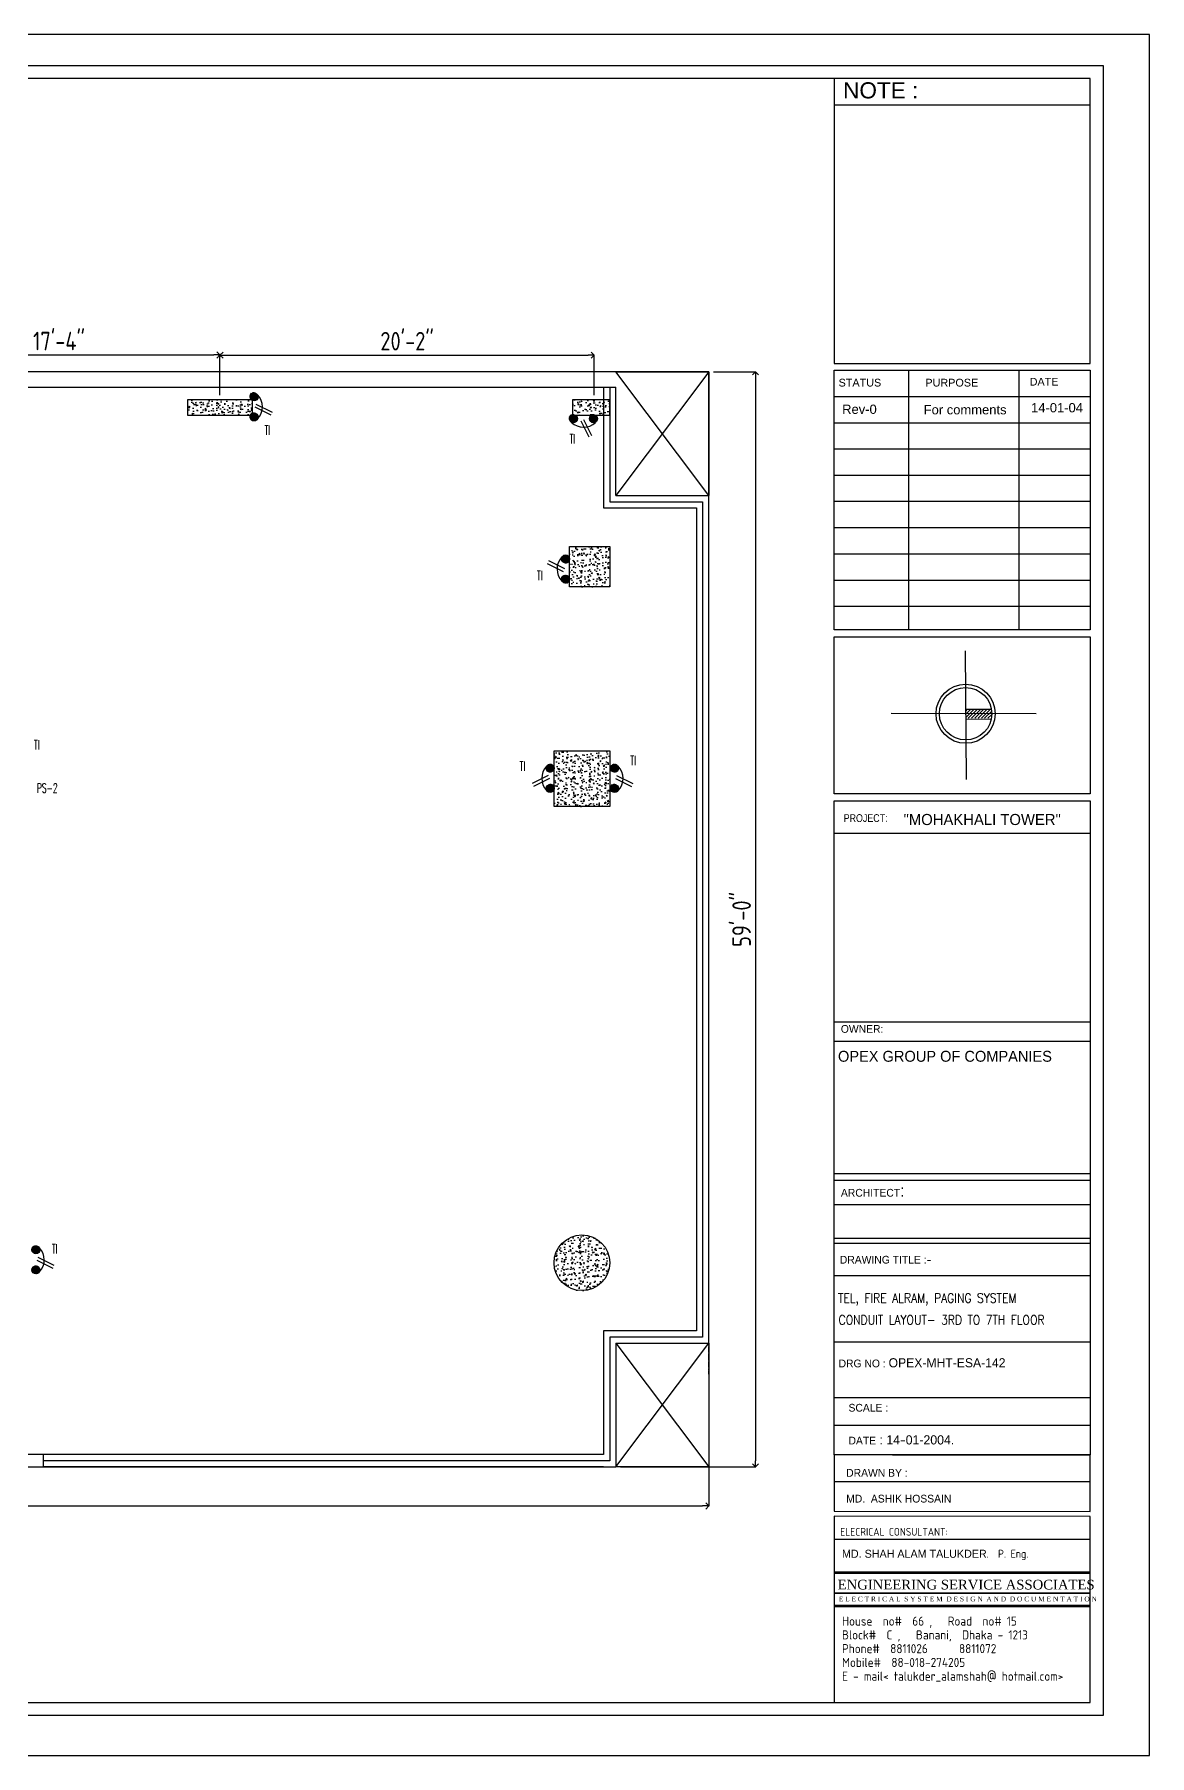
# Model space of a CAD drawing. Header units: inches. Extents: x -125 to 1485, y -187 to 926.
# Drawn here: x 764 to 1485, y -187 to 926 of the extents above; entities that cross this region are included whole.
import ezdxf

# ---------------------------------------------------------------- set-up
doc = ezdxf.new("R2010")
doc.units = ezdxf.units.IN
doc.header["$MEASUREMENT"] = 0
doc.linetypes.add('ACAD_ISO04W100', pattern=[30, 24, -3, 0, -3])
doc.linetypes.add('HIDDEN', pattern=[0.375, 0.25, -0.125])
for name, color, linetype in [('COL', 1, 'Continuous'), ('ELEVATION', 7, 'Continuous'), ('ETEXT', 154, 'Continuous'), ('FIX', 172, 'Continuous'), ('GLASS', 176, 'Continuous'), ('HATCH 1', 11, 'Continuous'), ('REF', 3, 'Continuous'), ('SITE BSMNT', 5, 'ACAD_ISO04W100'), ('SITE GR', 5, 'Continuous'), ('SITEDIM', 4, 'Continuous'), ('SYML', 5, 'Continuous'), ('T-FIX-1', 4, 'Continuous'), ('TITLE', 172, 'Continuous'), ('WIN', 4, 'Continuous')]:
    doc.layers.add(name, color=color, linetype=linetype)
doc.styles.add('12IN', font='isocpeur.ttf', dxfattribs={"width": 0.8, "height": 12})
doc.styles.add('24IN', font='isocp.shx', dxfattribs={"height": 24})
doc.styles.add('COMIC SANS', font='comic.ttf')
doc.styles.add('ROMAND', font='romand.shx', dxfattribs={"width": 0.6})
doc.styles.add('SX', font='simplex.shx')
doc.styles.add('TITEL', font='times.ttf', dxfattribs={"height": 0.5})
doc.dimstyles.new('12IN', dxfattribs={"dimtxt": 0.18, "dimasz": 4, "dimexe": 0.18, "dimexo": 3, "dimgap": 3, "dimtad": 1, "dimdec": 0, "dimzin": 3, "dimdsep": 46, "dimlunit": 4, "dimtxsty": '12IN', "dimblk": 'OPEN90', "dimcen": 0.09, "dimclrd": 172, "dimclre": 172, "dimclrt": 176, "dimadec": 0, "dimazin": 0, "dimtfac": 1, "dimtdec": 0, "dimtofl": 0, "dimtmove": 0, "dimatfit": 3, "dimfxl": 1, "dimtolj": 1, "dimtzin": 0, "dimarcsym": 0})
pattern_1 = [(50, (0, 0), (7.172602, -0.62752), [0.75, -8.25]), (355, (0, 0), (-1.387513, 7.52192), [0.6, -6.6]), (100.4514, (0.598, -0.052), (5.785094, 6.894395), [0.6374, -7.01142]), (46.1842, (0, 2), (10.67241, -1.65519), [1.125, -12.375]), (96.6356, (0.889, 1.862), (9.34663, 9.74118), [0.9561, -10.51713]), (351.1842, (0, 2), (9.34662, 9.74119), [0.9, -9.9]), (21, (1, 1.5), (5.96907, -4.02619), [0.75, -8.25]), (326, (1, 1.5), (2.433153, 7.2515), [0.6, -6.6]), (71.4514, (1.4974, 1.1645), (8.402226, 3.225305), [0.6374, -7.01142]), (37.5, (0, 0), (0.1215986, 3.3289385), [0, -6.52, 0, -6.7, 0, -6.625]), (7.5, (0, 0), (2.630695, 3.944117), [0, -3.82, 0, -6.37, 0, -2.525]), (327.5, (-2.23, 0), (5.3382244, -0.2255487), [0, -2.5, 0, -7.8, 0, -10.35]), (317.5, (-3.23, 0), (5.831862, 1.00105), [0, -3.25, 0, -5.18, 0, -7.35])]
pattern_2 = [(50, (0, 0), (7.172602, -0.627521), [0.75, -8.25]), (355, (0, 0), (-1.387513, 7.52192), [0.6, -6.6]), (100.4514, (0.598, -0.052), (5.785094, 6.894395), [0.6374, -7.01142]), (46.1842, (0, 2), (10.67241, -1.65519), [1.125, -12.375]), (96.6356, (0.889, 1.862), (9.34663, 9.74118), [0.9561, -10.51713]), (351.1842, (0, 2), (9.34662, 9.74119), [0.9, -9.9]), (21, (1, 1.5), (5.96907, -4.02619), [0.75, -8.25]), (326, (1, 1.5), (2.433153, 7.2515), [0.6, -6.6]), (71.4514, (1.4974, 1.1645), (8.402226, 3.225305), [0.6374, -7.01142]), (37.5, (0, 0), (0.1215986, 3.3289385), [0, -6.52, 0, -6.7, 0, -6.625]), (7.5, (0, 0), (2.630695, 3.944117), [0, -3.82, 0, -6.37, 0, -2.525]), (327.5, (-2.23, 0), (5.3382244, -0.2255487), [0, -2.5, 0, -7.8, 0, -10.35]), (317.5, (-3.23, 0), (5.831862, 1.00105), [0, -3.25, 0, -5.18, 0, -7.35])]

# ---------------------------------------------------------------- blocks, each defined once
blk = doc.blocks.new('_Open90')
at = {"color": 0, "linetype": 'ByBlock', "lineweight": -2}
for p, q in [((0, 0), (-1, 0)), ((-0.5, 0.5), (0, 0)), ((0, 0), (-0.5, -0.5))]:
    blk.add_line(p, q, dxfattribs=at)
blk = doc.blocks.new('*D6')
at = {"layer": 'Defpoints', "color": 0}
for p in [(1200, 708), (1140, 0), (1230.2, 0)]:
    blk.add_point(p, dxfattribs=at)
at = {"layer": 'SITEDIM', "color": 172, "lineweight": -2}
for p, q in [((1203, 708), (1230.4, 708)), ((1230.2, 704), (1230.2, 4)), ((1143, 0), (1230.4, 0))]:
    blk.add_line(p, q, dxfattribs=at)
at = {"layer": 'SITEDIM', "color": 172, "lineweight": -2, "xscale": 4, "yscale": 4, "zscale": 4}
for p, rotation in [((1230.2, 708), 90), ((1230.2, 0), 270)]:
    blk.add_blockref('_Open90', p, dxfattribs=dict(at, rotation=rotation))
at = {"layer": 'SITEDIM', "color": 176, "insert": (1221.2, 354), "char_height": 12, "attachment_point": 5, "rotation": 90, "style": '12IN'}
blk.add_mtext('\\A1;59\'-0"', dxfattribs=at)
blk = doc.blocks.new('*D7')
at = {"layer": 'Defpoints', "color": 0}
for p in [(0, 60), (1200, 60), (1200, -25.2)]:
    blk.add_point(p, dxfattribs=at)
at = {"layer": 'SITEDIM', "color": 172, "lineweight": -2}
for p, q in [((0, 57), (0, -25.4)), ((1200, 57), (1200, -25.4)), ((4, -25.2), (1196, -25.2))]:
    blk.add_line(p, q, dxfattribs=at)
at = {"layer": 'SITEDIM', "color": 172, "lineweight": -2, "xscale": 4, "yscale": 4, "zscale": 4, "rotation": 180}
blk.add_blockref('_Open90', (0, -25.2), dxfattribs=at)
at = {"layer": 'SITEDIM', "color": 172, "lineweight": -2, "xscale": 4, "yscale": 4, "zscale": 4}
blk.add_blockref('_Open90', (1200, -25.2), dxfattribs=at)
at = {"layer": 'SITEDIM', "color": 176, "insert": (600, -16.2), "char_height": 12, "attachment_point": 5, "style": '12IN'}
blk.add_mtext('\\A1;100\'-0"', dxfattribs=at)
blk = doc.blocks.new('*D11')
at = {"layer": 'Defpoints', "color": 0}
for p in [(884, 718.9), (676, 690), (884, 690)]:
    blk.add_point(p, dxfattribs=at)
at = {"layer": 'FIX', "color": 172, "lineweight": -2}
for p, q in [((676, 693), (676, 719)), ((680, 718.9), (880, 718.9)), ((884, 693), (884, 719))]:
    blk.add_line(p, q, dxfattribs=at)
at = {"layer": 'FIX', "color": 172, "lineweight": -2, "xscale": 4, "yscale": 4, "zscale": 4, "rotation": 180}
blk.add_blockref('_Open90', (676, 718.9), dxfattribs=at)
at = {"layer": 'FIX', "color": 172, "lineweight": -2, "xscale": 4, "yscale": 4, "zscale": 4}
blk.add_blockref('_Open90', (884, 718.9), dxfattribs=at)
at = {"layer": 'FIX', "color": 176, "insert": (780, 727.9), "char_height": 12, "attachment_point": 5, "style": '12IN'}
blk.add_mtext('\\A1;17\'-4"', dxfattribs=at)
blk = doc.blocks.new('*D12')
at = {"layer": 'Defpoints', "color": 0}
for p in [(1126, 718.8), (884, 690), (1126, 690)]:
    blk.add_point(p, dxfattribs=at)
at = {"layer": 'FIX', "color": 172, "lineweight": -2}
for p, q in [((884, 693), (884, 718.9)), ((888, 718.8), (1122, 718.8)), ((1126, 693), (1126, 718.9))]:
    blk.add_line(p, q, dxfattribs=at)
at = {"layer": 'FIX', "color": 172, "lineweight": -2, "xscale": 4, "yscale": 4, "zscale": 4, "rotation": 180}
blk.add_blockref('_Open90', (884, 718.8), dxfattribs=at)
at = {"layer": 'FIX', "color": 172, "lineweight": -2, "xscale": 4, "yscale": 4, "zscale": 4}
blk.add_blockref('_Open90', (1126, 718.8), dxfattribs=at)
at = {"layer": 'FIX', "color": 176, "insert": (1005, 727.8), "char_height": 12, "attachment_point": 5, "style": '12IN'}
blk.add_mtext('\\A1;20\'-2"', dxfattribs=at)
blk = doc.blocks.new('B')
at = {"layer": 'TITLE', "ltscale": 0.5}
h = blk.add_hatch(dxfattribs=at)
h.set_pattern_fill('ANSI31', color=1, scale=9.326736, angle=89.95046, style=0)
h.set_pattern_definition([(134.95045824, (-30906.0852, 267358.9978), (-0.825087312, -0.823661693), [])])
h.paths.add_polyline_path([(1034.56, 1237.82, 0.043955), (1036.85, 1237.61), (1036.87, 1250.77), (1034.57, 1250.77)])
h.paths.add_polyline_path([(1039.17, 1250.77), (1036.87, 1250.77), (1036.85, 1237.61, 0.043955), (1039.16, 1237.81)])
at = {"layer": 'TITLE', "color": 1, "ltscale": 0.5}
for p, q in [((1036.83, 1215.38), (1036.89, 1288.17)), ((1068.51, 1251.08), (1003.8, 1250.53)), ((1034.31, 1250.81), (1034.07, 1237.86)), ((1039.17, 1250.77), (1039.16, 1237.81))]:
    blk.add_line(p, q, dxfattribs=at)
blk.add_circle((1036.86, 1250.78), 14.88, dxfattribs=at)
at = {"layer": 'TITLE', "color": 6, "ltscale": 0.5}
blk.add_circle((1036.86, 1250.78), 13.16, dxfattribs=at)

msp = doc.modelspace()

# ---------------------------------------------------------------- hatches: boundary and pattern name
at = {"layer": 'HATCH 1'}
h = msp.add_hatch(dxfattribs=at)
h.set_pattern_fill('AR-CONC', color=0, style=0)
h.set_pattern_definition(pattern_2)
h.paths.add_polyline_path([(863, 680), (905, 680), (905, 690), (863, 690)])
h = msp.add_hatch(dxfattribs=at)
h.set_pattern_fill('AR-CONC', color=0, style=0)
h.set_pattern_definition(pattern_2)
h.paths.add_polyline_path([(1112, 680), (1136, 680), (1136, 690), (1112, 690)])
h = msp.add_hatch(dxfattribs=at)
h.set_pattern_fill('AR-CONC', color=0, style=0)
h.set_pattern_definition(pattern_1)
h.paths.add_polyline_path([(1110, 595), (1136, 595), (1136, 569), (1110, 569)])
h = msp.add_hatch(dxfattribs=at)
h.set_pattern_fill('AR-CONC', color=0, style=0)
h.set_pattern_definition(pattern_2)
h.paths.add_polyline_path([(1136, 463), (1100, 463), (1100, 427), (1136, 427)])
h = msp.add_hatch(dxfattribs=at)
h.set_pattern_fill('AR-CONC', color=0, style=0)
h.set_pattern_definition(pattern_1)
edge = h.paths.add_edge_path()
edge.add_arc((1118, 132), 18, 0, 360)
at = {"layer": 'SYML'}
h = msp.add_hatch(dxfattribs=at)
h.set_pattern_fill('ANSI31', color=0, scale=1.434375, style=0)
h.set_pattern_definition([(45, (3215.24924, 263.1578), (-0.126782036, 0.126782036), [])])
h.paths.add_polyline_path([(903.3, 692, 1), (908.5, 692, 1)])
h.paths.add_polyline_path([(908.5, 678.9, 1), (903.3, 678.9, 1)])
h = msp.add_hatch(dxfattribs=at)
h.set_pattern_fill('ANSI31', color=0, scale=1.434375, angle=90, style=0)
h.set_pattern_definition([(225, (1541.12888, -1631.50914), (-0.126782036, 0.126782036), [])])
h.paths.add_polyline_path([(1112.3, 680.4, -1), (1112.3, 675.2, -1)])
h.paths.add_polyline_path([(1125.4, 675.2, -1), (1125.4, 680.4, -1)])
h = msp.add_hatch(dxfattribs=at)
h.set_pattern_fill('ANSI31', color=0, scale=1.434375, angle=-180, style=0)
h.set_pattern_definition([(225, (-1201.83248, 1002.66713), (0.126782036, -0.126782036), [])])
h.paths.add_polyline_path([(1110.1, 573.9, 1), (1104.9, 573.9, 1)])
h.paths.add_polyline_path([(1104.9, 586.9, 1), (1110.1, 586.9, 1)])
h = msp.add_hatch(dxfattribs=at)
h.set_pattern_fill('ANSI31', color=0, scale=1.434375, style=0)
h.set_pattern_definition([(135, (-1211.74183, 23.03518), (0.126782036, 0.126782036), [])])
h.paths.add_polyline_path([(1100.2, 451.8, -1), (1095, 451.8, -1)])
h.paths.add_polyline_path([(1095, 438.8, -1), (1100.2, 438.8, -1)])
h = msp.add_hatch(dxfattribs=at)
h.set_pattern_fill('ANSI31', color=0, scale=1.434375, style=0)
h.set_pattern_definition([(45, (3448.33054, 23.03518), (-0.126782036, 0.126782036), [])])
h.paths.add_polyline_path([(1136.4, 451.8, 1), (1141.6, 451.8, 1)])
h.paths.add_polyline_path([(1141.6, 438.8, 1), (1136.4, 438.8, 1)])
h = msp.add_hatch(dxfattribs=at)
h.set_pattern_fill('ANSI31', color=0, scale=1.434375, style=0)
h.set_pattern_definition([(45, (3074.26706, -288.2633), (-0.126782036, 0.126782036), [])])
h.paths.add_polyline_path([(762.4, 140.5, 1), (767.5, 140.5, 1)])
h.paths.add_polyline_path([(767.5, 127.5, 1), (762.4, 127.5, 1)])

# ---------------------------------------------------------------- linework, layer by layer
at = {"layer": 'COL', "color": 0}
for points in [[(863, 680), (905, 680), (905, 690), (863, 690)], [(1112, 680), (1136, 680), (1136, 690), (1112, 690)], [(1110, 595), (1136, 595), (1136, 569), (1110, 569)], [(1100, 463), (1136, 463), (1136, 427), (1100, 427)]]:
    msp.add_lwpolyline(points, close=True, dxfattribs=at)
msp.add_circle((1118, 132), 18, dxfattribs=at)
at = {"layer": 'Defpoints', "color": 0, "ltscale": 0.5}
msp.add_lwpolyline([(-124.8, -186.6), (1484.9, -186.6), (1484.9, 926.1), (-124.8, 926.1)], close=True, dxfattribs=at)
at = {"layer": 'ELEVATION', "color": 0, "linetype": 'Continuous', "ltscale": 0.5}
msp.add_lwpolyline([(1446.5, 536.7), (1446.5, 435.2), (1281, 435.2), (1281, 536.7), (1446.5, 536.7)], dxfattribs=at)
at = {"layer": 'GLASS', "color": 0}
for points in [[(1136, 698), (1136, 624), (1196, 624), (1196, 84), (1136, 84)], [(1136, 84), (1136, 4), (855, 4)]]:
    msp.add_lwpolyline(points, dxfattribs=at)
at = {"layer": 'REF', "color": 0}
for p in [(1140, 708), (1200, 708)]:
    msp.add_line(p, (0, 708), dxfattribs=at)
msp.add_lwpolyline([(1140, 708), (740, 708), (740, 698), (1140, 698)], dxfattribs=at)
msp.add_lwpolyline([(680, 0), (770, 0), (770, 8), (680, 8)], close=True, dxfattribs=at)
at = {"layer": 'SITE BSMNT', "color": 0, "ltscale": 0.025}
for p, q in [((1200, 708), (0, 708)), ((1200, 60), (1200, 708))]:
    msp.add_line(p, q, dxfattribs=at)
at = {"layer": 'SITE GR', "color": 0, "ltscale": 0.025}
for p, q in [((1200, 310), (1200, 708)), ((188, 0), (1140, 0))]:
    msp.add_line(p, q, dxfattribs=at)
at = {"layer": 'SYML', "color": 0}
for p, q in [((906.6, 685.3), (916.9, 680.1)), ((907.3, 687.1), (917.7, 681.9)), ((1117.2, 676.4), (1122.4, 666)), ((1119, 677.2), (1124.2, 666.8)), ((1106.1, 578.7), (1095.7, 583.9)), ((1106.9, 580.6), (1096.5, 585.8)), ((1096.2, 447), (1085.8, 441.8)), ((1097, 445.1), (1086.6, 439.9)), ((1139.6, 445.1), (1150, 439.9)), ((1140.4, 447), (1150.8, 441.8)), ((765.6, 133.8), (776, 128.6)), ((766.4, 135.7), (776.7, 130.5))]:
    msp.add_line(p, q, dxfattribs=at)
for centre in [(906.1, 691.8), (906.1, 678.8), (1112.5, 677.7), (1125.5, 677.7), (1107.4, 587.1), (1107.4, 574), (1097.4, 451.7), (1139.1, 451.7), (1097.4, 438.6), (1139.1, 438.6), (765.1, 140.4), (765.1, 127.4)]:
    msp.add_circle(centre, 2.59, dxfattribs=at)
for centre, start, end in [((900.2, 685.3), 316.3822, 44.0201), ((1119, 683.5), 225.9799, 313.6178), ((1113.2, 580.5), 136.3822, 224.0201), ((1103.3, 445.2), 135.9799, 223.6178), ((1133.3, 445.2), 316.3822, 44.0201), ((759.2, 133.9), 316.3822, 44.0201)]:
    msp.add_arc(centre, 11.3, start, end, dxfattribs=at)
at = {"layer": 'TITLE', "color": 0, "linetype": 'ByBlock'}
for p, q in [((1446.5, 897.6), (-77.6, 897.6)), ((1281, 880.6), (1446.5, 880.6)), ((1329.1, 709), (1329.1, 541.1)), ((1400.4, 709), (1400.4, 541.1)), ((1281, 692.1), (1446.5, 692.1)), ((1281, 675.1), (1446.5, 675.1)), ((1281, 658.2), (1446.5, 658.2)), ((1281, 641.2), (1446.5, 641.2)), ((1281, 624.3), (1446.5, 624.3)), ((1281, 607.3), (1446.5, 607.3)), ((1281, 590.4), (1446.5, 590.4)), ((1281, 573.4), (1446.5, 573.4)), ((1281, 556.5), (1446.5, 556.5)), ((1281, 409.8), (1446.5, 409.8)), ((1281, 275.3), (1446.5, 275.3)), ((1281, 169.6), (1446.5, 169.6)), ((1281, 144.7), (1446.5, 144.7)), ((1281, 123.7), (1446.5, 123.7)), ((1281, 80.9), (1446.5, 80.9)), ((1281, 45), (1446.5, 45)), ((1281, 27), (1446.5, 27)), ((1281, 27), (1406.8, 27)), ((1318.8, 7.9), (1446.5, 7.9)), ((1281, -9.4), (1446.5, -9.4)), ((1281, -46.7), (1446.5, -46.7)), ((1281, -68.2), (1446.5, -68.2)), ((-77.6, -152.3), (1446.5, -152.3))]:
    msp.add_line(p, q, dxfattribs=at)
at = {"layer": 'TITLE', "color": 0}
for p, q in [((1281, -67.8), (1446.5, -67.8)), ((1281, -68.1), (1446.5, -68.1)), ((1281, -68.3), (1446.5, -68.3)), ((1281, -68.7), (1446.5, -68.7)), ((1281, -81.3), (1446.5, -81.3)), ((1281, -81.5), (1446.5, -81.5)), ((1281, -89.4), (1446.5, -89.4)), ((1281, -89.7), (1446.5, -89.7)), ((1281, -90), (1446.5, -90)), ((1281, -90.3), (1446.5, -90.3))]:
    msp.add_line(p, q, dxfattribs=at)
at = {"layer": 'TITLE', "color": 0, "linetype": 'ByBlock'}
for points in [[(-86, 906), (1455, 906), (1455, -160.7), (-86, -160.7)], [(1446.5, 709), (1446.5, 541.1), (1281, 541.1), (1281, 709)], [(1446.5, 7.9), (1281, 7.9), (1281, 430.7), (1446.5, 430.7)], [(1446.5, 287.7), (1446.5, 189.6), (1281, 189.6), (1281, 287.7)], [(1446.5, 185.4), (1446.5, 147.6), (1281, 147.6), (1281, 185.4)], [(1446.5, -28.8), (1446.5, 7.8), (1281, 7.8), (1281, -28.5)]]:
    msp.add_lwpolyline(points, close=True, dxfattribs=at)
for points in [[(1281, 897.6), (1281, 713.4), (1446.5, 713.4), (1446.5, 897.6)], [(1446.5, -152.3), (1446.5, -32), (1281, -31.8), (1281, -152.3)]]:
    msp.add_lwpolyline(points, dxfattribs=at)
at = {"layer": 'WIN', "color": 0}
for p, q in [((1200, 708), (1140, 628)), ((1200, 628), (1140, 708)), ((1140, 628), (1140, 698)), ((1140, 628), (1200, 628)), ((1200, 80), (1200, 628)), ((1140, 80), (1200, 80)), ((1140, 80), (1140, 0)), ((1140, 0), (1200, 80)), ((1140, 80), (1200, 0))]:
    msp.add_line(p, q, dxfattribs=at)
at = {"layer": 'WIN', "color": 0, "linetype": 'HIDDEN'}
msp.add_line((855, 4), (770, 4), dxfattribs=at)
at = {"layer": 'WIN', "color": 0}
for points in [[(1140, 708), (1200, 708), (1200, 628)], [(1132, 698), (1132, 620), (1192, 620), (1192, 88), (1132, 88)], [(1132, 88), (1132, 8), (770, 8)], [(1200, 80), (1200, 0), (1140, 0)], [(1132, 8), (770, 8)], [(1132, 4), (855, 4)], [(1132, 0), (770, 0)]]:
    msp.add_lwpolyline(points, dxfattribs=at)

# ---------------------------------------------------------------- block references
at = {"color": 0, "xscale": 1.286062499999844, "yscale": 1.286062499999844, "zscale": 1.2860625, "rotation": 90}
msp.add_blockref('B', (2974.6, -846.5), dxfattribs=at)

# ---------------------------------------------------------------- texts
at = {"layer": 'ETEXT', "color": 0, "style": 'SX', "width": 0.85}
for s, p in [('TEL, FIRE ALRAM, PAGING SYSTEM ', (1283.5, 106.2)), ('CONDUIT LAYOUT- 3RD TO 7TH FLOOR', (1283.9, 92.1))]:
    msp.add_text(s, height=6, dxfattribs=at).set_placement(p)
at = {"layer": 'T-FIX-1', "color": 0, "style": 'ROMAND', "width": 0.6}
for s, p in [('TI', (912.8, 667.3)), ('TI', (1110, 661.7)), ('TI', (1089, 573.3)), ('TI', (763.8, 463.9)), ('TI', (1149.3, 453.7)), ('TI', (1077.7, 450.1)), ('PS-2', (765.7, 435.9)), ('TI', (775.4, 138))]:
    msp.add_text(s, height=6, dxfattribs=at).set_placement(p)
at = {"layer": 'TITLE', "color": 0}
for s, height, style, p in [('"MOHAKHALI TOWER"', 7.17, 'COMIC SANS', (1325.9, 415)), ('ENGINEERING SERVICE ASSOCIATES', 6.283, 'TITEL', (1283.3, -79.2)), ('E L E C T R I C A L  S Y S T E M  D E S I G N  A N D  D O C U M E N T A T I O N', 3.129, 'TITEL', (1284, -86.9))]:
    msp.add_text(s, height=height, dxfattribs=dict(at, style=style)).set_placement(p)
at = {"layer": 'TITLE', "color": 0, "attachment_point": 1, "style": '24IN'}
for s, insert, char_height in [('{\\fArial|b0|i0|c0|p34;NOTE :}', (1286.8, 895.2), 10.446), ('{\\fArial|b0|i0|c0|p34;STATUS}', (1283.9, 703.5), 5), ('{\\fArial|b0|i0|c0|p34;PURPOSE}', (1340, 703.5), 5), ('{\\fArial|b0|i0|c0|p34;DATE}', (1407.4, 704.1), 5), ('{\\fArial|b0|i0|c0|p34;Rev-0}', (1286.2, 686.8), 6), ('{\\fArial|b0|i0|c0|p34;For comments}', (1338.9, 686.5), 6), ('{\\fArial|b0|i0|c0|p34;14-01-04}', (1408.3, 687.8), 6), ('{\\fTechnicLite|b0|i0|c2|p2;PROJECT:}', (1287.2, 422), 5), ('{\\fFutura Lt BT|b0|i0|c0|p34;\\C3; OWNER:\\P\\P\\H1.41x;OPEX GROUP OF COMPANIES}', (1283.5, 285.7), 5), ('{\\fFutura Lt BT|b0|i0|c0|p34;\\C3;ARCHITECT\\H1.567x;:\\H1.333x;\\C154; }', (1285.4, 182.6), 5), ('{\\fFutura Lt BT|b0|i0|c0|p34;\\C3;DRAWING TITLE :\\Fisocp.shx;-}', (1284.7, 136.5), 5), ('{\\fFutura Lt BT|b0|i0|c0|p34;\\C3;DRG NO :\\C154; \\H1.175x;OPEX-MHT-ESA-142\\Fisocp.shx;          }', (1283.9, 70.3), 5), ('{\\fFutura Lt BT|b0|i0|c0|p34;\\C3;SCALE :}', (1290.3, 40.8), 5), ('{\\fFutura Lt BT|b0|i0|c0|p34;\\C3;DATE\\H1.19x; :\\C154; 14\\Fisocp.shx;-\\fFutura Lt BT|b0|i0|c0|p34;01-2004.}', (1290.3, 20.5), 5), ('{\\fFUTURA LT BT|b0|i0|c0|p34;\\C3;DRAWN BY :\\P\\P\\C154;MD.  ASHIK HOSSAIN}', (1288.8, -1.3), 5), ('{\\C3;ELECRICAL CONSULTANT:}', (1285, -39.4), 5), ('{\\fFUTURA LT BT|b0|i0|c0|p34;MD. SHAH ALAM TALUKDER}.  P. Eng.', (1286.1, -53.5), 5.18)]:
    msp.add_mtext(s, dxfattribs=dict(at, insert=insert, char_height=char_height))
at = {"layer": 'TITLE', "color": 0, "insert": (1286.1, -96.7), "char_height": 5.876, "attachment_point": 1, "line_spacing_factor": 0.909184, "style": '24IN'}
msp.add_mtext('{\\Fisocp3.shx;House  no}#{\\Fisocp3.shx;  }66{\\Fisocp3.shx; ,   Road  no}#{\\Fisocp3.shx; }15\\P{\\Fisocp3.shx;Block}#{\\Fisocp3.shx;  }C{\\Fisocp3.shx; ,   Banani,  Dhaka - 1213\\PPhone}#{\\Fisocp3.shx;  }8811026{\\Fisocp3.shx;      }8811072\\PMobile#  88-018-274205\\P{\\Fisocp3.shx;E - mail}<{\\Fisocp3.shx; }talukder_alamshah@ hotmail.com>', dxfattribs=at)

# ---------------------------------------------------------------- dimensions: what is measured, and where the dimension line sits
at = {"layer": 'FIX', "color": 0}
for base, p1, p2, picture, middle in [((884, 718.9), (676, 690), (884, 690), '*D11', (780, 727.9)), ((1126, 718.8), (884, 690), (1126, 690), '*D12', (1005, 727.8))]:
    dim = msp.add_linear_dim(base=base, p1=p1, p2=p2, dimstyle='12IN', dxfattribs=at)
    dim.commit()
    dim.dimension.update_dxf_attribs({"geometry": picture, "text_midpoint": middle})
at = {"layer": 'SITEDIM', "color": 0}
dim = msp.add_linear_dim(base=(1230.2, 0), p1=(1200, 708), p2=(1140, 0), angle=90, dimstyle='12IN', dxfattribs=at)
dim.commit()
dim.dimension.update_dxf_attribs({"geometry": '*D6', "text_midpoint": (1230.2, 354), "dimtype": 160})
dim = msp.add_linear_dim(base=(1200, -25.2), p1=(0, 60), p2=(1200, 60), dimstyle='12IN', dxfattribs=at)
dim.commit()
dim.dimension.update_dxf_attribs({"geometry": '*D7', "text_midpoint": (600, -25.2), "dimtype": 160})

doc.saveas('drawing.dxf')
